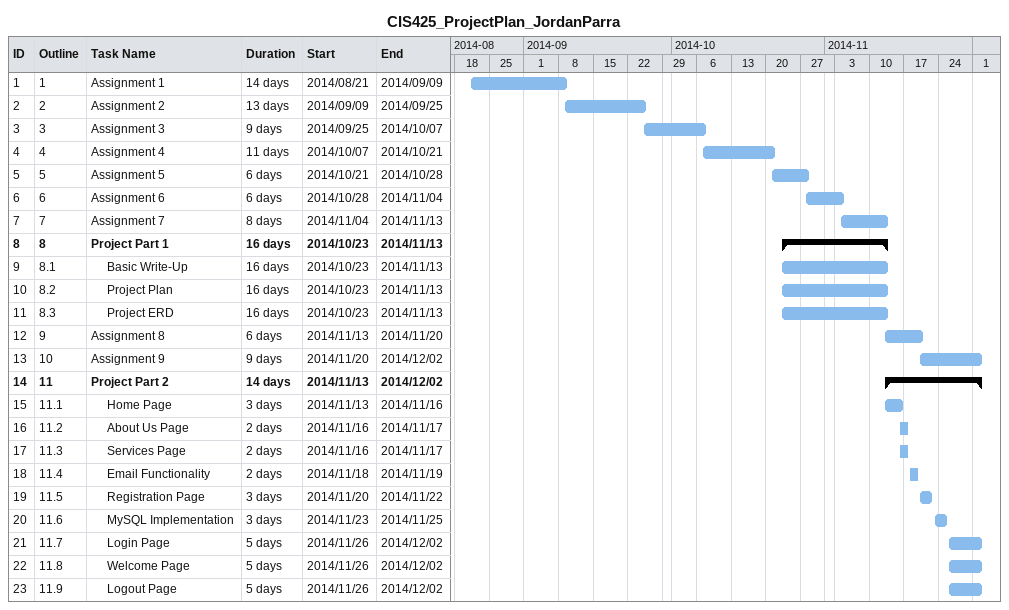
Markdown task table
CIS425_ProjectPlan_JordanParra

| ID | WBS | Task | Duration | Start | Finish |
|---|---|---|---|---|---|
| 1 | 1 | Assignment 1 | 14d | 2014-08-21 | 2014-09-09 |
| 2 | 2 | Assignment 2 | 13d | 2014-09-09 | 2014-09-25 |
| 3 | 3 | Assignment 3 | 9d | 2014-09-25 | 2014-10-07 |
| 4 | 4 | Assignment 4 | 11d | 2014-10-07 | 2014-10-21 |
| 5 | 5 | Assignment 5 | 6d | 2014-10-21 | 2014-10-28 |
| 6 | 6 | Assignment 6 | 6d | 2014-10-28 | 2014-11-04 |
| 7 | 7 | Assignment 7 | 8d | 2014-11-04 | 2014-11-13 |
| 8 | 8 | **Project Part 1** | 16d | 2014-10-23 | 2014-11-13 |
| 9 | 8.1 | Basic Write-Up | 16d | 2014-10-23 | 2014-11-13 |
| 10 | 8.2 | Project Plan | 16d | 2014-10-23 | 2014-11-13 |
| 11 | 8.3 | Project ERD | 16d | 2014-10-23 | 2014-11-13 |
| 12 | 9 | Assignment 8 | 6d | 2014-11-13 | 2014-11-20 |
| 13 | 10 | Assignment 9 | 9d | 2014-11-20 | 2014-12-02 |
| 14 | 11 | **Project Part 2** | 14d | 2014-11-13 | 2014-12-02 |
| 15 | 11.1 | Home Page | 3d | 2014-11-13 | 2014-11-16 |
| 16 | 11.2 | About Us Page | 2d | 2014-11-16 | 2014-11-17 |
| 17 | 11.3 | Services Page | 2d | 2014-11-16 | 2014-11-17 |
| 18 | 11.4 | Email Functionality | 2d | 2014-11-18 | 2014-11-19 |
| 19 | 11.5 | Registration Page | 3d | 2014-11-20 | 2014-11-22 |
| 20 | 11.6 | MySQL Implementation | 3d | 2014-11-23 | 2014-11-25 |
| 21 | 11.7 | Login Page | 5d | 2014-11-26 | 2014-12-02 |
| 22 | 11.8 | Welcome Page | 5d | 2014-11-26 | 2014-12-02 |
| 23 | 11.9 | Logout Page | 5d | 2014-11-26 | 2014-12-02 |
